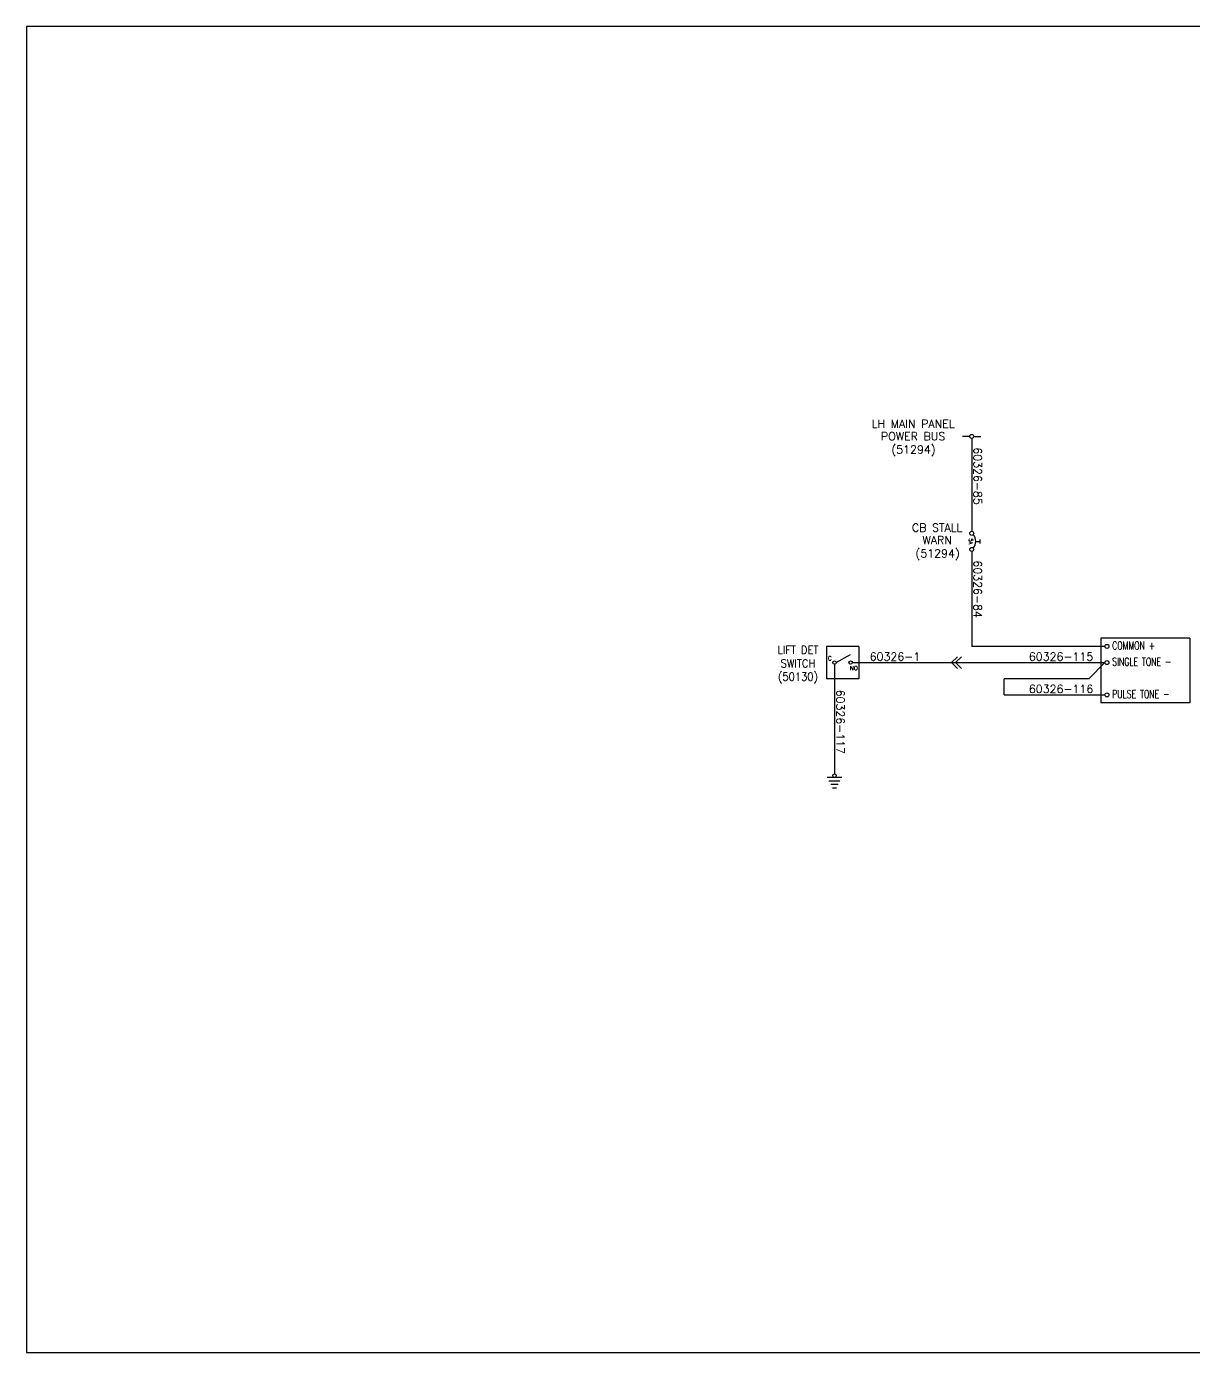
# Model space of a CAD drawing. Extents: x 0 to 63.4, y -2.9 to 20.5.
# Drawn here: x 0 to 18.06, y 0 to 20.52 of the extents above; entities that cross this region are included whole.
import ezdxf
from ezdxf.enums import TextEntityAlignment as Align

# ---------------------------------------------------------------- set-up
doc = ezdxf.new("R2010")
doc.units = 0
doc.header["$LTSCALE"] = 0.3
doc.header["$MEASUREMENT"] = 0
for name, color, linetype in [('1', 1, 'CONTINUOUS'), ('60331', 1, 'CONTINUOUS'), ('NOTES', 2, 'CONTINUOUS'), ('TB Border', 9, 'CONTINUOUS'), ('WIRES', 11, 'CONTINUOUS')]:
    doc.layers.add(name, color=color, linetype=linetype)
doc.styles.add('130', font='ROMANS', dxfattribs={"height": 0.125})

# ---------------------------------------------------------------- blocks, each defined once
blk = doc.blocks.new('A$C0E4E1FD3')
at = {"layer": '60331', "color": 6}
for p, q in [((-0.112, 0), (0.112, 0)), ((-0.085, -0.054), (0.085, -0.054)), ((-0.058, -0.107), (0.058, -0.107)), ((-0.031, -0.161), (0.031, -0.161))]:
    blk.add_line(p, q, dxfattribs=at)

msp = doc.modelspace()

# ---------------------------------------------------------------- linework, layer by layer
at = {"layer": '1', "color": 4}
for p, q in [((14.632, 14.146), (14.632, 12.708)), ((14.632, 12.396), (14.632, 10.927)), ((16.692, 10.927), (14.632, 10.927)), ((12.784, 10.677), (16.692, 10.677)), ((16.692, 10.677), (16.442, 10.427)), ((12.507, 10.651), (12.507, 8.954)), ((16.442, 10.427), (15.132, 10.427)), ((15.132, 10.177), (15.132, 10.427)), ((15.132, 10.177), (16.692, 10.177))]:
    msp.add_line(p, q, dxfattribs=at)
at = {"layer": '1', "color": 6}
for p, q in [((14.695, 12.552), (14.757, 12.552)), ((14.757, 12.583), (14.757, 12.521)), ((12.882, 10.927), (12.382, 10.927)), ((12.382, 10.927), (12.382, 10.427)), ((12.882, 10.927), (12.882, 10.427)), ((16.632, 11.052), (16.632, 10.052)), ((18.007, 11.052), (16.632, 11.052)), ((18.007, 11.052), (18.007, 10.052)), ((12.534, 10.677), (12.756, 10.802)), ((12.882, 10.427), (12.382, 10.427)), ((18.007, 10.052), (16.632, 10.052))]:
    msp.add_line(p, q, dxfattribs=at)
for centre, radius in [((14.632, 14.177), 0.0312), ((14.632, 12.677), 0.0312), ((14.632, 12.427), 0.0312), ((16.724, 10.927), 0.0312), ((12.507, 10.677), 0.0266), ((12.757, 10.677), 0.0266), ((16.724, 10.677), 0.0312), ((16.724, 10.177), 0.0312), ((12.507, 8.927), 0.0266)]:
    msp.add_circle(centre, radius, dxfattribs=at)
msp.add_arc((14.538, 12.552), 0.156, 318.339, 41.661, dxfattribs=at)
at = {"layer": 'NOTES', "color": 6}
for p, q in [((14.601, 14.177), (14.491, 14.177)), ((14.663, 14.177), (14.773, 14.177))]:
    msp.add_line(p, q, dxfattribs=at)
at = {"layer": 'TB Border', "color": 9}
msp.add_lwpolyline([(32, 0), (32, 20.52), (0, 20.52), (0, 0)], close=True, dxfattribs=at)
at = {"layer": 'WIRES', "color": 6}
for points in [[(14.411, 10.586), (14.32, 10.677), (14.411, 10.768)], [(14.473, 10.586), (14.382, 10.677), (14.473, 10.768)]]:
    msp.add_lwpolyline(points, dxfattribs=at)

# ---------------------------------------------------------------- block references
at = {"layer": '1', "color": 4}
msp.add_blockref('A$C0E4E1FD3', (12.507, 8.901), dxfattribs=at)

# ---------------------------------------------------------------- texts
at = {"layer": 'NOTES', "color": 6, "style": '130'}
for s, p in [('LH MAIN PANEL', (13.725, 14.309)), ('POWER BUS', (13.724, 14.116)), ('(51294)', (13.73, 13.911)), ('CB STALL', (14.097, 12.702)), ('WARN', (14.097, 12.509)), ('(51294)', (14.103, 12.304))]:
    msp.add_text(s, height=0.125, dxfattribs=at).set_placement(p, align=Align.CENTER)
for s, p in [('60326-85', (14.661, 14.008)), ('60326-84', (14.661, 12.258)), ('60326-117', (12.536, 10.258))]:
    msp.add_text(s, height=0.125, rotation=270, dxfattribs=at).set_placement(p)
at = {"layer": 'NOTES', "color": 6, "style": '130', "width": 0.8}
msp.add_text('5A', height=0.0625, rotation=270, dxfattribs=at).set_placement((14.588, 12.552), align=Align.CENTER)
at = {"layer": 'NOTES', "color": 6, "style": '130', "width": 0.9}
for s, p in [('LIFT DET', (11.942, 10.81)), ('SWITCH', (11.942, 10.601)), ('(50130)', (11.942, 10.396))]:
    msp.add_text(s, height=0.125, dxfattribs=at).set_placement(p, align=Align.CENTER)
at = {"layer": 'NOTES', "color": 6, "style": '130', "width": 0.7}
for s, p in [('COMMON +', (16.806, 10.877)), ('SINGLE TONE -', (16.806, 10.627)), ('PULSE TONE -', (16.806, 10.127))]:
    msp.add_text(s, height=0.125, dxfattribs=at).set_placement(p)
at = {"layer": 'NOTES', "color": 6, "style": '130'}
for s, height, p in [('C', 0.065, (12.406, 10.709)), ('60326-1', 0.125, (13.051, 10.706)), ('NO', 0.065, (12.745, 10.558))]:
    msp.add_text(s, height=height, dxfattribs=at).set_placement(p)
for s, p in [('60326-115', (16.512, 10.706)), ('60326-116', (16.512, 10.206))]:
    msp.add_text(s, height=0.125, rotation=360, dxfattribs=at).set_placement(p, align=Align.RIGHT)

doc.saveas('drawing.dxf')
